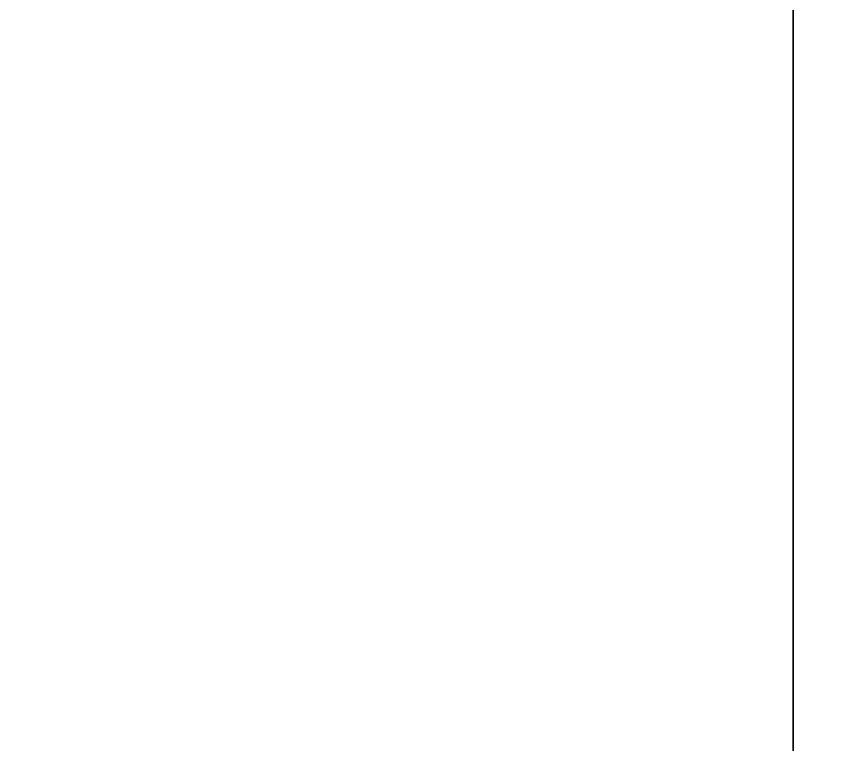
# Model space of a CAD drawing. Extents: x 0 to 4068, y -4475 to 0.
# Drawn here: x 1657.89 to 1700.13, y -2811.2 to -2773.62 of the extents above; entities that cross this region are included whole.
import ezdxf

# ---------------------------------------------------------------- set-up
doc = ezdxf.new("R2010")
doc.units = 0
for name, color, linetype in [('LAYER0', 7, 'CONTINUOUS'), ('LAYER488', 7, 'CONTINUOUS'), ('LAYER500', 7, 'CONTINUOUS'), ('LAYER508', 7, 'CONTINUOUS'), ('LAYER536', 7, 'CONTINUOUS'), ('LAYER564', 7, 'CONTINUOUS'), ('LAYER592', 7, 'CONTINUOUS'), ('LAYER821', 19, 'CONTINUOUS')]:
    doc.layers.add(name, color=color, linetype=linetype)

msp = doc.modelspace()

# ---------------------------------------------------------------- linework, layer by layer
at = {"layer": 'LAYER0', "invisible_edges": 1}
for points in [[(4068, 0), (0, -4475), (0, 0), (4068, 0)], [(4068, -4475, 5), (0, 0, 5), (0, -4475, 5), (4068, -4475, 5)], [(0, 0, 5), (4068, -4475, 5), (4068, 0, 5), (0, 0, 5)], [(0, -4475), (4068, 0), (4068, -4475), (0, -4475)]]:
    msp.add_3dface(points, dxfattribs=at)
at = {"layer": 'LAYER488', "invisible_edges": 1}
for points in [[(2153, -2864.5, 154), (1617, -2410.5, 154), (2153, -2410.5, 154), (2153, -2864.5, 154)], [(1617, -2410.5, 154), (2153, -2864.5, 154), (1617, -2864.5, 154), (1617, -2410.5, 154)], [(1617, -2864.5, 172), (2153, -2410.5, 172), (1617, -2410.5, 172), (1617, -2864.5, 172)], [(2153, -2410.5, 172), (1617, -2864.5, 172), (2153, -2864.5, 172), (2153, -2410.5, 172)]]:
    msp.add_3dface(points, dxfattribs=at)
at = {"layer": 'LAYER500', "invisible_edges": 1}
for points in [[(1698, -2864.5, 854.5), (1618, -2410.5, 854.5), (1698, -2410.5, 854.5), (1698, -2864.5, 854.5)], [(1618, -2410.5, 854.5), (1698, -2864.5, 854.5), (1618, -2864.5, 854.5), (1618, -2410.5, 854.5)], [(1618, -2864.5, 872.5), (1698, -2410.5, 872.5), (1618, -2410.5, 872.5), (1618, -2864.5, 872.5)], [(1698, -2410.5, 872.5), (1618, -2864.5, 872.5), (1698, -2864.5, 872.5), (1698, -2410.5, 872.5)], [(1698, -2410.5, 872.5), (1698, -2864.5, 854.5), (1698, -2410.5, 854.5), (1698, -2410.5, 872.5)], [(1698, -2864.5, 854.5), (1698, -2410.5, 872.5), (1698, -2864.5, 872.5), (1698, -2864.5, 854.5)]]:
    msp.add_3dface(points, dxfattribs=at)
at = {"layer": 'LAYER508', "invisible_edges": 1}
for points in [[(2117, -2847.5, 199.5), (1617, -2427.5, 199.5), (2117, -2427.5, 199.5), (2117, -2847.5, 199.5)], [(1617, -2427.5, 199.5), (2117, -2847.5, 199.5), (1617, -2847.5, 199.5), (1617, -2427.5, 199.5)], [(1617, -2847.5, 205.5), (2117, -2427.5, 205.5), (1617, -2427.5, 205.5), (1617, -2847.5, 205.5)], [(2117, -2427.5, 205.5), (1617, -2847.5, 205.5), (2117, -2847.5, 205.5), (2117, -2427.5, 205.5)]]:
    msp.add_3dface(points, dxfattribs=at)
at = {"layer": 'LAYER536', "invisible_edges": 1}
for points in [[(2117, -2847.5, 378.75), (1617, -2427.5, 378.75), (2117, -2427.5, 378.75), (2117, -2847.5, 378.75)], [(1617, -2427.5, 378.75), (2117, -2847.5, 378.75), (1617, -2847.5, 378.75), (1617, -2427.5, 378.75)], [(1617, -2847.5, 384.75), (2117, -2427.5, 384.75), (1617, -2427.5, 384.75), (1617, -2847.5, 384.75)], [(2117, -2427.5, 384.75), (1617, -2847.5, 384.75), (2117, -2847.5, 384.75), (2117, -2427.5, 384.75)]]:
    msp.add_3dface(points, dxfattribs=at)
at = {"layer": 'LAYER564', "invisible_edges": 1}
for points in [[(2117, -2847.5, 558), (1617, -2427.5, 558), (2117, -2427.5, 558), (2117, -2847.5, 558)], [(1617, -2427.5, 558), (2117, -2847.5, 558), (1617, -2847.5, 558), (1617, -2427.5, 558)], [(1617, -2847.5, 564), (2117, -2427.5, 564), (1617, -2427.5, 564), (1617, -2847.5, 564)], [(2117, -2427.5, 564), (1617, -2847.5, 564), (2117, -2847.5, 564), (2117, -2427.5, 564)]]:
    msp.add_3dface(points, dxfattribs=at)
at = {"layer": 'LAYER592', "invisible_edges": 1}
for points in [[(2117, -2847.5, 737.25), (1617, -2427.5, 737.25), (2117, -2427.5, 737.25), (2117, -2847.5, 737.25)], [(1617, -2427.5, 737.25), (2117, -2847.5, 737.25), (1617, -2847.5, 737.25), (1617, -2427.5, 737.25)], [(1617, -2847.5, 743.25), (2117, -2427.5, 743.25), (1617, -2427.5, 743.25), (1617, -2847.5, 743.25)], [(2117, -2427.5, 743.25), (1617, -2847.5, 743.25), (2117, -2847.5, 743.25), (2117, -2427.5, 743.25)]]:
    msp.add_3dface(points, dxfattribs=at)
at = {"layer": 'LAYER821'}
for points, invisible_edges in [([(1567, -2886, 873), (1627.02, -2076, 873), (2153, -2886, 873), (1567, -2886, 873)], 3), ([(1627.02, -2076, 927), (1567, -2886, 927), (2153, -2886, 927), (1627.02, -2076, 927)], 5), ([(2153, -2886, 873), (1627.02, -2076, 873), (2068, -2076, 873), (2153, -2886, 873)], 5), ([(1627.02, -2076, 927), (2153, -2886, 927), (2068, -2076, 927), (1627.02, -2076, 927)], 3)]:
    msp.add_3dface(points, dxfattribs=dict(at, invisible_edges=invisible_edges))

doc.saveas('drawing.dxf')
